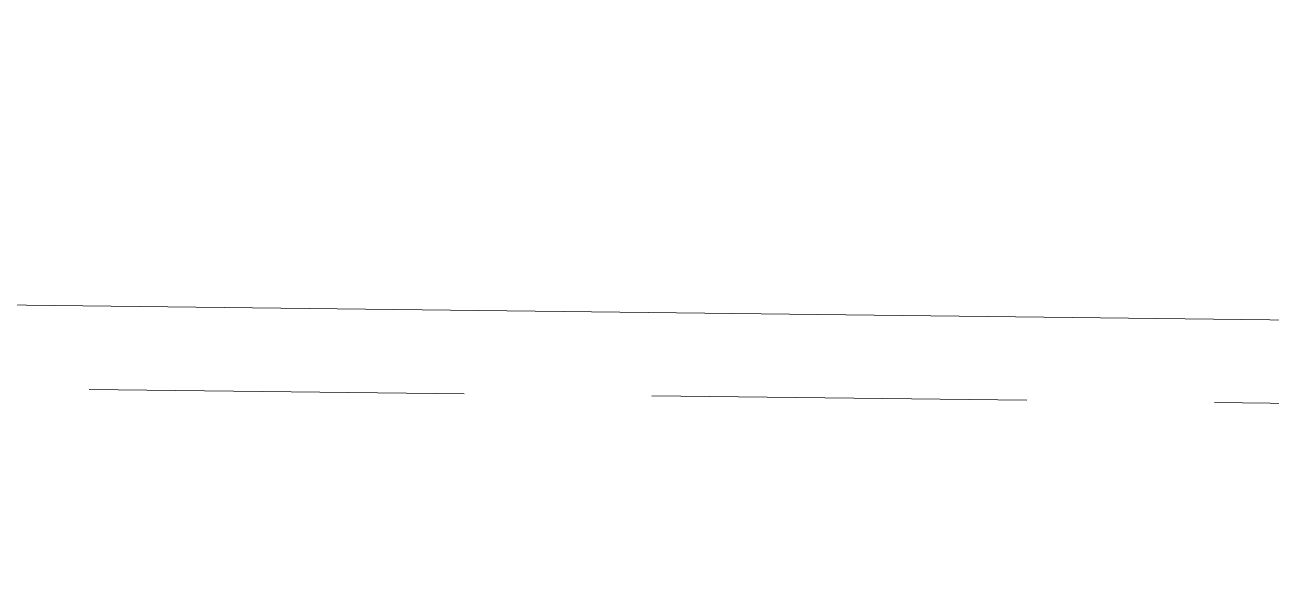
# Model space of a CAD drawing. Header units: metres. Extents: x 500 to 621, y -238 to -209.
# Drawn here: x 548.479 to 549.227, y -232.751 to -232.413 of the extents above; entities that cross this region are included whole.
import ezdxf

# ---------------------------------------------------------------- set-up
doc = ezdxf.new("R2010")
doc.units = ezdxf.units.M
doc.header["$LTSCALE"] = 6
doc.header["$MEASUREMENT"] = 0
doc.linetypes.add('HIDDEN2', pattern=[0.1875, 0.125, -0.0625])
doc.layers.get('0').update_dxf_attribs({"lineweight": 0})
doc.layers.add('Hatch', color=8, linetype='Continuous', lineweight=0)

msp = doc.modelspace()

# ---------------------------------------------------------------- hatches: boundary and pattern name
at = {"layer": 'Hatch'}
h = msp.add_hatch(dxfattribs=at)
h.set_pattern_fill('ANSI31', color=25, scale=1.4, angle=135, style=0)
h.set_pattern_definition([(180, (-102.02954, -182.57033), (0, -0.175), [])])
h.paths.add_polyline_path([(553.39228, -217.37568), (551.23823, -217.39298), (551.19284, -232.6629), (543.79334, -232.57712), (543.79294, -217.65712), (541.88443, -217.65717), (541.91921, -234.32926), (553.42706, -234.31197)])
h.paths.add_polyline_path([(547.16974, -233.18532), (547.80827, -233.19272), (547.8114, -232.92274), (547.17287, -232.91533)], flags=24)
h.paths.add_polyline_path([(552.16041, -224.25232), (552.16168, -223.47661), (551.89168, -223.47617), (551.89041, -224.25188)], flags=24)
h.paths.add_polyline_path([(542.20509, -223.71429), (542.20511, -224.49001), (542.47511, -224.49), (542.47509, -223.71429)], flags=24)
h.paths.add_polyline_path([(551.73583, -225.41579), (551.73583, -224.64008), (551.46583, -224.64008), (551.46583, -225.41579)], flags=24)
h.paths.add_polyline_path([(543.47719, -225.51369), (543.47719, -224.73798), (543.20719, -224.73798), (543.20719, -225.51369)], flags=24)
h.paths.add_polyline_path([(542.97545, -222.47388), (542.97545, -221.83531), (542.70545, -221.83531), (542.70545, -222.47388)], flags=24)
h.paths.add_polyline_path([(542.97533, -229.90917), (542.97533, -229.2706), (542.70533, -229.2706), (542.70533, -229.90917)], flags=24)
h.paths.add_polyline_path([(553.25655, -224.31409), (553.25655, -228.16608), (552.12608, -228.16608), (552.12608, -224.31409)], flags=24)
h.paths.add_polyline_path([(542.90503, -224.28981), (542.90503, -228.14179), (541.77456, -228.14179), (541.77456, -224.28981)], flags=9)
h.paths.add_polyline_path([(549.21632, -234.14113), (545.36433, -234.14113), (545.36433, -233.01065), (549.21632, -233.01065)], flags=24)

# ---------------------------------------------------------------- linework, layer by layer
msp.add_line((543.84334, -232.5277), (551.14299, -232.61232))
at = {"color": 8, "linetype": 'HIDDEN2', "ltscale": 0.3}
msp.add_line((543.79334, -232.57712), (551.19284, -232.6629), dxfattribs=at)

doc.saveas('drawing.dxf')
